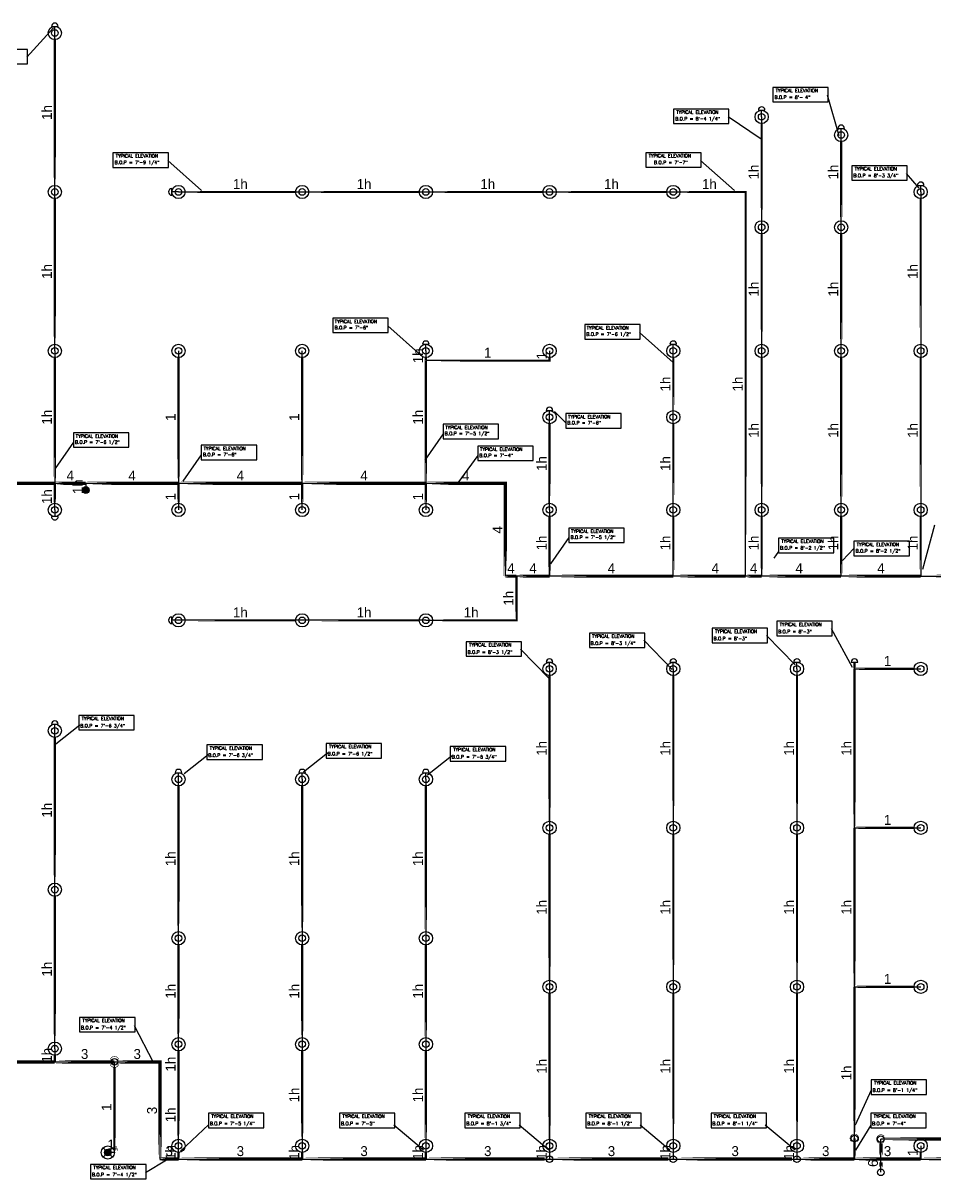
# Model space of a CAD drawing. Header units: inches. Extents: x -3384 to 3968, y -54 to 1448.
# Drawn here: x -1657 to -831, y 31 to 1078 of the extents above; entities that cross this region are included whole.
import ezdxf
from ezdxf.enums import TextEntityAlignment as Align

# ---------------------------------------------------------------- set-up
doc = ezdxf.new("R2010")
doc.units = ezdxf.units.IN
doc.header["$MEASUREMENT"] = 0
for name, color, linetype in [('conflict', 1, 'Continuous'), ('Coordination', 1, 'Continuous'), ('HEADUP', 1, 'Continuous'), ('PIPEBL', 1, 'Continuous'), ('pipemn', 1, 'Continuous'), ('PIPESPC', 1, 'Continuous'), ('spk-cap', 1, 'Continuous'), ('spk-pipedrop', 1, 'Continuous'), ('spk-piperise', 1, 'Continuous'), ('TIDYPIPE', 1, 'Continuous')]:
    doc.layers.add(name, color=color, linetype=linetype)
doc.styles.add('PIPE', font='PIPE.SHX')
doc.styles.add('ROMAND', font='romand', dxfattribs={"width": 0.75, "height": 1.5})

# ---------------------------------------------------------------- blocks, each defined once
blk = doc.blocks.new('SPRIG1')
for radius in [6, 3]:
    blk.add_circle((0, 0), radius)
blk = doc.blocks.new('DPEND4')
for p, q in [((4.2, -4.2), (-4.2, 4.2)), ((-4.2, -4.2), (4.2, 4.2))]:
    blk.add_line(p, q)
for radius in [6, 3]:
    blk.add_circle((0, 0), radius)
for points in [[(0, 0), (-3, 0), (-2.1, 2.1)], [(0, 0), (-3, 0), (-2.1, -2.1)], [(0, 0), (0, 3), (-2.1, 2.1)], [(0, 0), (0, -3), (-2.1, -2.1)], [(0, 0), (0, 3), (2.1, 2.1)], [(0, 0), (3, 0), (2.1, 2.1)], [(0, 0), (0, -3), (2.1, -2.1)], [(0, 0), (3, 0), (2.1, -2.1)]]:
    blk.add_solid(points)
at = {"style": 'PIPE', "width": 1.359757}
blk.add_text('A', height=4.28, dxfattribs=at).set_placement((5.9, 1.7), (9.2, 1.7), align=Align.FIT)
blk = doc.blocks.new('rise')
blk.add_circle((0, 0), 3)
blk = doc.blocks.new('drop')
blk.add_circle((0, 0), 3)
for points in [[(0, 3), (-2.5, -1.6), (-2.6, 1.4)], [(0, 3), (-2.5, -1.6), (2.5, -1.6)], [(2.5, -1.6), (0, 3), (2.6, 1.5)], [(2.5, -1.6), (-2.5, -1.6), (0, -3)]]:
    blk.add_solid(points)
blk = doc.blocks.new('CAP')
blk.add_line((0, 3), (0, -3))
blk.add_arc((0, 0), 3, 270, 90)
blk = doc.blocks.new('PIPESPC')
at = {"layer": 'PIPESPC', "style": 'PIPE', "width": 0.9}
blk.add_attdef('SIZE', text='', height=9, dxfattribs=at).set_placement((0, 4), align=Align.CENTER)
at = {"layer": 'PIPESPC', "style": 'PIPE', "flags": 1}
blk.add_attdef('SCHED', (25.3, 3.9), '', height=9, dxfattribs=at)
blk = doc.blocks.new('TIDYDROP')
at = {"const_width": 0.5}
for points in [[(-2.2, 3.8, 0.737034), (-2.2, -3.8)], [(2.2, 3.8, -0.737034), (2.2, -3.8)]]:
    blk.add_lwpolyline(points, format="xyb", dxfattribs=at)
blk = doc.blocks.new('TIDYRUN')
at = {"const_width": 0.5}
blk.add_lwpolyline([(-2.8, 2.8, -2.414214), (-2.8, -2.8, -1.737895)], format="xyb", dxfattribs=at)

msp = doc.modelspace()

# ---------------------------------------------------------------- linework, layer by layer
at = {"layer": 'conflict'}
for p, q in [((-1175.6, 726.6), (-1165, 716.1)), ((-1292.8, 682.5), (-1276.2, 706.4)), ((-1627.4, 674.8), (-1610.8, 698.7)), ((-1511.7, 663.5), (-1495.1, 687.4)), ((-1262.7, 662), (-1244.7, 686.7)), ((-842.2, 583.6), (-831.2, 623.9)), ((-1178.9, 588.5), (-1162.3, 612.4)), ((-976.8, 593.8), (-972.3, 599.8)), ((-914.7, 591.5), (-904.4, 602.5)), ((-983.6, 523.7), (-957.8, 497.1)), ((-925.1, 530), (-905.9, 495.1)), ((-1094.8, 519.4), (-1069, 492.8)), ((-1206.2, 511.4), (-1180.5, 484.8)), ((-1627, 425.6), (-1605.3, 442.8)), ((-1511, 398.8), (-1489.3, 416)), ((-1402.9, 400.2), (-1381.2, 417.3)), ((-1290.5, 397.4), (-1268.8, 414.6)), ((-1538.8, 137), (-1555.9, 170.1)), ((-903.1, 80.5), (-888.6, 112.1)), ((-1514.2, 56.7), (-1488.4, 80.8)), ((-1294.2, 57.6), (-1321, 80)), ((-1180.7, 57.6), (-1207.5, 80)), ((-1071.2, 57.6), (-1098.1, 80)), ((-957.8, 57.6), (-984.7, 80)), ((-902.8, 57.6), (-888.9, 80)), ((-1527, 48.5), (-1545.9, 37))]:
    msp.add_line(p, q, dxfattribs=at)
for points in [[(-1702.8, 1041.4), (-1652.6, 1041.4), (-1652.6, 1054.5), (-1702.8, 1054.5)], [(-977.9, 1006.9), (-927.7, 1006.9), (-927.7, 1020.1), (-977.9, 1020.1)], [(-1067.9, 987.4), (-1017.7, 987.4), (-1017.7, 1000.5), (-1067.9, 1000.5)], [(-1575.4, 947.6), (-1525.2, 947.6), (-1525.2, 960.8), (-1575.4, 960.8)], [(-1092.9, 947.8), (-1042.7, 947.8), (-1042.7, 961), (-1092.9, 961)], [(-906.4, 936), (-856.2, 936), (-856.2, 949.1), (-906.4, 949.1)], [(-1376.2, 798), (-1326.1, 798), (-1326.1, 811.2), (-1376.2, 811.2)], [(-1148.2, 792.1), (-1098, 792.1), (-1098, 805.3), (-1148.2, 805.3)], [(-1165.3, 711.6), (-1115.1, 711.6), (-1115.1, 724.8), (-1165.3, 724.8)], [(-1276.5, 701.9), (-1226.3, 701.9), (-1226.3, 715.1), (-1276.5, 715.1)], [(-1611.1, 694.2), (-1560.9, 694.2), (-1560.9, 707.3), (-1611.1, 707.3)], [(-1495.4, 682.9), (-1445.2, 682.9), (-1445.2, 696.1), (-1495.4, 696.1)], [(-1245, 682.2), (-1194.8, 682.2), (-1194.8, 695.3), (-1245, 695.3)], [(-1162.7, 607.8), (-1112.5, 607.8), (-1112.5, 621), (-1162.7, 621)], [(-972.8, 598.6), (-922.6, 598.6), (-922.6, 611.8), (-972.8, 611.8)], [(-904.4, 595.8), (-854.2, 595.8), (-854.2, 609), (-904.4, 609)], [(-974.4, 523.3), (-924.2, 523.3), (-924.2, 536.5), (-974.4, 536.5)], [(-1144, 512.7), (-1093.9, 512.7), (-1093.9, 525.9), (-1144, 525.9)], [(-1032.9, 517), (-982.7, 517), (-982.7, 530.2), (-1032.9, 530.2)], [(-1255.5, 504.8), (-1205.3, 504.8), (-1205.3, 517.9), (-1255.5, 517.9)], [(-1606.3, 438.1), (-1556.1, 438.1), (-1556.1, 451.2), (-1606.3, 451.2)], [(-1490.3, 411.3), (-1440.1, 411.3), (-1440.1, 424.5), (-1490.3, 424.5)], [(-1382.2, 412.6), (-1332.1, 412.6), (-1332.1, 425.8), (-1382.2, 425.8)], [(-1269.9, 409.9), (-1219.7, 409.9), (-1219.7, 423), (-1269.9, 423)], [(-1605.6, 164.6), (-1555.4, 164.6), (-1555.4, 177.7), (-1605.6, 177.7)], [(-888.8, 107.9), (-838.6, 107.9), (-838.6, 121.1), (-888.8, 121.1)], [(-1489, 77.7), (-1438.8, 77.7), (-1438.8, 90.9), (-1489, 90.9)], [(-1370.2, 77.7), (-1320, 77.7), (-1320, 90.9), (-1370.2, 90.9)], [(-1256.7, 77.7), (-1206.5, 77.7), (-1206.5, 90.9), (-1256.7, 90.9)], [(-1147.2, 77.7), (-1097.1, 77.7), (-1097.1, 90.9), (-1147.2, 90.9)], [(-1033.8, 77.7), (-983.7, 77.7), (-983.7, 90.9), (-1033.8, 90.9)], [(-889.2, 77.7), (-839.1, 77.7), (-839.1, 90.9), (-889.2, 90.9)], [(-1595.6, 31.4), (-1545.4, 31.4), (-1545.4, 44.6), (-1595.6, 44.6)]]:
    msp.add_lwpolyline(points, close=True, dxfattribs=at)
at = {"layer": 'Coordination'}
for p, q in [((-1629.2, 1074), (-1653.2, 1047.5)), ((-917.9, 976.2), (-928.3, 1013)), ((-988.5, 973.1), (-1018.3, 993.5)), ((-1495.2, 926.6), (-1525.8, 953.8)), ((-1012.7, 926.7), (-1043.3, 953.9)), ((-845.4, 928.9), (-856.8, 942.1)), ((-1296, 776.9), (-1326.6, 804.1)), ((-1068, 771), (-1098.6, 798.2))]:
    msp.add_line(p, q, dxfattribs=at)
at = {"layer": 'PIPEBL', "color": 1}
for p, q in [((-1628, 1069.4), (-1628, 1075.4)), ((-1628, 925.4), (-1628, 1069.4)), ((-988, 993.4), (-988, 999.4)), ((-988, 993.4), (-988, 893.4)), ((-916, 977), (-916, 983)), ((-916, 893.4), (-916, 977)), ((-1628, 781.4), (-1628, 925.4)), ((-1516, 925.4), (-1522, 925.4)), ((-1516, 925.4), (-1404, 925.4)), ((-1404, 925.4), (-1292, 925.4)), ((-1292, 925.4), (-1180, 925.4)), ((-1180, 925.4), (-1068, 925.4)), ((-1068, 925.4), (-1002.5, 925.4)), ((-1002.5, 577.4), (-1002.5, 925.4)), ((-844, 925.4), (-844, 931.4)), ((-844, 925.4), (-844, 781.4)), ((-988, 893.4), (-988, 781.4)), ((-916, 781.4), (-916, 893.4)), ((-1292, 781.4), (-1292, 787.4)), ((-1068, 781.4), (-1068, 787.4)), ((-1628, 781.4), (-1628, 661.4)), ((-1516, 781.4), (-1516, 661.4)), ((-1404, 661.4), (-1404, 781.4)), ((-1292, 781.4), (-1292, 772.6)), ((-1180, 781.4), (-1180, 772.6)), ((-1068, 721.4), (-1068, 781.4)), ((-988, 781.4), (-988, 637.4)), ((-916, 637.4), (-916, 781.4)), ((-844, 781.4), (-844, 637.4)), ((-1292, 772.6), (-1292, 661.4)), ((-1180, 772.6), (-1292, 772.6)), ((-1180, 721.4), (-1180, 727.4)), ((-1180, 637.4), (-1180, 721.4)), ((-1068, 637.4), (-1068, 721.4)), ((-1628, 637.4), (-1628, 661.4)), ((-1600, 661.4), (-1600, 655.4)), ((-1516, 661.4), (-1516, 637.4)), ((-1404, 637.4), (-1404, 661.4)), ((-1292, 661.4), (-1292, 637.4)), ((-1628, 637.4), (-1628, 631.4)), ((-1180, 637.4), (-1180, 577.4)), ((-1068, 577.4), (-1068, 637.4)), ((-988, 637.4), (-988, 577.4)), ((-916, 577.4), (-916, 637.4)), ((-844, 637.4), (-844, 577.4)), ((-1210, 577.4), (-1210, 537.4)), ((-1516, 537.4), (-1522, 537.4)), ((-1404, 537.4), (-1516, 537.4)), ((-1292, 537.4), (-1404, 537.4)), ((-1292, 537.4), (-1210, 537.4)), ((-1180, 493.4), (-1180, 499.4)), ((-1180, 493.4), (-1180, 349.4)), ((-1068, 493.4), (-1068, 499.4)), ((-1068, 493.4), (-1068, 349.4)), ((-956, 493.4), (-956, 499.4)), ((-956, 493.4), (-956, 349.4)), ((-904, 493.4), (-904, 499.4)), ((-904, 349.4), (-904, 493.4)), ((-904, 493.4), (-844, 493.4)), ((-1628, 437.4), (-1628, 443.4)), ((-1628, 293.4), (-1628, 437.4)), ((-1516, 393.4), (-1516, 399.4)), ((-1404, 393.4), (-1404, 399.4)), ((-1292, 393.4), (-1292, 399.4)), ((-1516, 249.4), (-1516, 393.4)), ((-1404, 393.4), (-1404, 249.4)), ((-1292, 393.4), (-1292, 249.4)), ((-1180, 349.4), (-1180, 205.4)), ((-1068, 349.4), (-1068, 205.4)), ((-956, 349.4), (-956, 205.4)), ((-904, 205.4), (-904, 349.4)), ((-904, 349.4), (-844, 349.4)), ((-1628, 149.4), (-1628, 293.4)), ((-1516, 153.4), (-1516, 249.4)), ((-1404, 249.4), (-1404, 153.4)), ((-1292, 249.4), (-1292, 153.4)), ((-1180, 205.4), (-1180, 61.4)), ((-1068, 205.4), (-1068, 61.4)), ((-956, 205.4), (-956, 61.4)), ((-904, 68.1), (-904, 205.4)), ((-904, 205.4), (-844, 205.4)), ((-1628, 149.4), (-1628, 137.4)), ((-1516, 61.4), (-1516, 153.4)), ((-1404, 153.4), (-1404, 61.4)), ((-1292, 153.4), (-1292, 61.4)), ((-1574, 55.4), (-1574, 137.4)), ((-904, 49.4), (-904, 68.1)), ((-1574, 55.4), (-1580, 55.4)), ((-1516, 49.4), (-1516, 61.4)), ((-1404, 61.4), (-1404, 49.4)), ((-1292, 61.4), (-1292, 49.4)), ((-1180, 61.4), (-1180, 49.4)), ((-1068, 61.4), (-1068, 49.4)), ((-956, 61.4), (-956, 49.4))]:
    msp.add_line(p, q, dxfattribs=at)
at = {"layer": 'PIPEBL'}
msp.add_line((-844, 61.4), (-844, 49.4), dxfattribs=at)
at = {"layer": 'pipemn', "color": 1}
for p, q in [((-1628, 661.4), (-1744, 661.4)), ((-1600, 661.4), (-1628, 661.4)), ((-1516, 661.4), (-1600, 661.4)), ((-1404, 661.4), (-1516, 661.4)), ((-1292, 661.4), (-1404, 661.4)), ((-1220, 661.4), (-1292, 661.4)), ((-1220, 577.4), (-1220, 661.4)), ((-1210, 577.4), (-1220, 577.4)), ((-1180, 577.4), (-1210, 577.4)), ((-1068, 577.4), (-1180, 577.4)), ((-1002.5, 577.4), (-1068, 577.4)), ((-988, 577.4), (-1002.5, 577.4)), ((-916, 577.4), (-988, 577.4)), ((-844, 577.4), (-916, 577.4)), ((-844, 577.4), (-698, 577.4)), ((-1698, 137.4), (-1628, 137.4)), ((-1628, 137.4), (-1574, 137.4)), ((-1574, 137.4), (-1532.8, 137.4)), ((-1532.8, 137.4), (-1532.8, 49.4)), ((-1532.8, 49.4), (-1516, 49.4)), ((-1516, 49.4), (-1404, 49.4)), ((-1404, 49.4), (-1292, 49.4)), ((-1292, 49.4), (-1180, 49.4)), ((-1180, 49.4), (-1068, 49.4)), ((-1068, 49.4), (-956, 49.4)), ((-956, 49.4), (-904, 49.4)), ((-904, 49.4), (-844, 49.4)), ((-844, 49.4), (-732, 49.4))]:
    msp.add_line(p, q, dxfattribs=at)
at = {"layer": 'pipemn', "color": 5}
for p in [(-592, 67.5), (-880, 37.4)]:
    msp.add_line(p, (-880, 67.5), dxfattribs=at)
at = {"layer": 'TIDYPIPE', "color": 1}
for points, const_width in [([(-1628, 931.4), (-1628, 1063.4)], 2), ([(-988, 899.4), (-988, 987.4)], 2), ([(-916, 899.4), (-916, 971)], 2), ([(-1510, 925.4), (-1410, 925.4)], 2), ([(-1398, 925.4), (-1298, 925.4)], 2), ([(-1286, 925.4), (-1186, 925.4)], 2), ([(-1174, 925.4), (-1074, 925.4)], 2), ([(-1062, 925.4), (-1001.5, 925.4)], 2), ([(-1002.5, 577.4), (-1002.5, 926.4)], 2), ([(-1628, 787.4), (-1628, 919.4)], 2), ([(-844, 787.4), (-844, 919.4)], 2), ([(-988, 787.4), (-988, 887.4)], 2), ([(-916, 787.4), (-916, 887.4)], 2), ([(-1628, 661.4), (-1628, 775.4)], 2), ([(-1516, 661.4), (-1516, 775.4)], 2), ([(-1404, 661.4), (-1404, 775.4)], 2), ([(-1292, 772.6), (-1292, 775.4)], 2), ([(-1180, 771.6), (-1180, 775.4)], 2), ([(-1068, 727.4), (-1068, 775.4)], 2), ([(-988, 643.4), (-988, 775.4)], 2), ([(-916, 643.4), (-916, 775.4)], 2), ([(-844, 643.4), (-844, 775.4)], 2), ([(-1292, 772.6), (-1179, 772.6)], 2), ([(-1292, 661.4), (-1292, 772.6)], 2), ([(-1180, 643.4), (-1180, 715.4)], 2), ([(-1068, 643.4), (-1068, 715.4)], 2), ([(-1744, 661.4), (-1628, 661.4)], 3), ([(-1628, 661.4), (-1600, 661.4)], 3), ([(-1628, 643.4), (-1628, 661.4)], 2), ([(-1600, 661.4), (-1516, 661.4)], 3), ([(-1516, 661.4), (-1404, 661.4)], 3), ([(-1516, 643.4), (-1516, 661.4)], 2), ([(-1404, 661.4), (-1292, 661.4)], 3), ([(-1404, 643.4), (-1404, 661.4)], 2), ([(-1292, 661.4), (-1218.5, 661.4)], 3), ([(-1292, 643.4), (-1292, 661.4)], 2), ([(-1220, 575.9), (-1220, 662.9)], 3), ([(-1180, 577.4), (-1180, 631.4)], 2), ([(-1068, 577.4), (-1068, 631.4)], 2), ([(-988, 577.4), (-988, 631.4)], 2), ([(-916, 577.4), (-916, 631.4)], 2), ([(-844, 577.4), (-844, 631.4)], 2), ([(-1221.5, 577.4), (-1210, 577.4)], 3), ([(-1210, 577.4), (-1180, 577.4)], 3), ([(-1210, 536.4), (-1210, 577.4)], 2), ([(-1180, 577.4), (-1068, 577.4)], 3), ([(-1068, 577.4), (-1002.5, 577.4)], 3), ([(-1002.5, 577.4), (-988, 577.4)], 3), ([(-988, 577.4), (-916, 577.4)], 3), ([(-916, 577.4), (-844, 577.4)], 3), ([(-844, 577.4), (-698, 577.4)], 3), ([(-1510, 537.4), (-1410, 537.4)], 2), ([(-1398, 537.4), (-1298, 537.4)], 2), ([(-1286, 537.4), (-1209, 537.4)], 2), ([(-904, 493.4), (-904, 499.4)], 2), ([(-904, 493.4), (-850, 493.4)], 2), ([(-904, 349.4), (-904, 493.4)], 2), ([(-1180, 355.4), (-1180, 487.4)], 2), ([(-1068, 355.4), (-1068, 487.4)], 2), ([(-956, 355.4), (-956, 487.4)], 2), ([(-1628, 299.4), (-1628, 431.4)], 2), ([(-1516, 255.4), (-1516, 387.4)], 2), ([(-1404, 255.4), (-1404, 387.4)], 2), ([(-1292, 255.4), (-1292, 387.4)], 2), ([(-904, 349.4), (-850, 349.4)], 2), ([(-904, 205.4), (-904, 349.4)], 2), ([(-1180, 211.4), (-1180, 343.4)], 2), ([(-1068, 211.4), (-1068, 343.4)], 2), ([(-956, 211.4), (-956, 343.4)], 2), ([(-1628, 155.4), (-1628, 287.4)], 2), ([(-1516, 159.4), (-1516, 243.4)], 2), ([(-1404, 159.4), (-1404, 243.4)], 2), ([(-1292, 159.4), (-1292, 243.4)], 2), ([(-1180, 67.4), (-1180, 199.4)], 2), ([(-1068, 67.4), (-1068, 199.4)], 2), ([(-956, 67.4), (-956, 199.4)], 2), ([(-904, 205.4), (-850, 205.4)], 2), ([(-904, 72.6), (-904, 205.4)], 2), ([(-1516, 67.4), (-1516, 147.4)], 2), ([(-1404, 67.4), (-1404, 147.4)], 2), ([(-1292, 67.4), (-1292, 147.4)], 2), ([(-1698, 137.4), (-1628, 137.4)], 3), ([(-1628, 137.4), (-1574, 137.4)], 3), ([(-1628, 137.4), (-1628, 143.4)], 2), ([(-1574, 137.4), (-1531.3, 137.4)], 3), ([(-1532.8, 47.9), (-1532.8, 138.9)], 3), ([(-1574, 54.4), (-1574, 132.9)], 2), ([(-904, 49.4), (-904, 68.1)], 2), ([(-880, 67.5), (-735, 67.5)], 3), ([(-880, 52.4), (-880, 63)], 3), ([(-1516, 49.4), (-1516, 55.4)], 2), ([(-1404, 49.4), (-1404, 55.4)], 2), ([(-1292, 49.4), (-1292, 55.4)], 2), ([(-844, 49.4), (-844, 55.4)], 2), ([(-1534.3, 49.4), (-1516, 49.4)], 3), ([(-1516, 49.4), (-1404, 49.4)], 3), ([(-1404, 49.4), (-1292, 49.4)], 3), ([(-1292, 49.4), (-1184.5, 49.4)], 3), ([(-1175.5, 49.4), (-1072.5, 49.4)], 3), ([(-1063.5, 49.4), (-960.5, 49.4)], 3), ([(-951.5, 49.4), (-904, 49.4)], 3), ([(-904, 49.4), (-844, 49.4)], 3), ([(-880, 41.9), (-880, 46.4)], 3), ([(-844, 49.4), (-732, 49.4)], 3)]:
    msp.add_lwpolyline(points, close=True, dxfattribs=dict(at, const_width=const_width))

# ---------------------------------------------------------------- block references
at = {"layer": 'HEADUP'}
for name, p in [('SPRIG1', (-1628, 1069.4)), ('SPRIG1', (-988, 993.4)), ('SPRIG1', (-916, 977)), ('SPRIG1', (-1628, 925.4)), ('SPRIG1', (-1516, 925.4)), ('SPRIG1', (-1404, 925.4)), ('SPRIG1', (-1292, 925.4)), ('SPRIG1', (-1180, 925.4)), ('SPRIG1', (-1068, 925.4)), ('SPRIG1', (-844, 925.4)), ('SPRIG1', (-988, 893.4)), ('SPRIG1', (-916, 893.4)), ('SPRIG1', (-1628, 781.4)), ('SPRIG1', (-1516, 781.4)), ('SPRIG1', (-1404, 781.4)), ('SPRIG1', (-1292, 781.4)), ('SPRIG1', (-1180, 781.4)), ('SPRIG1', (-1068, 781.4)), ('SPRIG1', (-988, 781.4)), ('SPRIG1', (-916, 781.4)), ('SPRIG1', (-844, 781.4)), ('SPRIG1', (-1180, 721.4)), ('SPRIG1', (-1068, 721.4)), ('SPRIG1', (-1628, 637.4)), ('SPRIG1', (-1516, 637.4)), ('SPRIG1', (-1404, 637.4)), ('SPRIG1', (-1292, 637.4)), ('SPRIG1', (-1180, 637.4)), ('SPRIG1', (-1068, 637.4)), ('SPRIG1', (-988, 637.4)), ('SPRIG1', (-916, 637.4)), ('SPRIG1', (-844, 637.4)), ('SPRIG1', (-1516, 537.4)), ('SPRIG1', (-1404, 537.4)), ('SPRIG1', (-1292, 537.4)), ('SPRIG1', (-1180, 493.4)), ('SPRIG1', (-1068, 493.4)), ('SPRIG1', (-956, 493.4)), ('SPRIG1', (-844, 493.4)), ('SPRIG1', (-1628, 437.4)), ('SPRIG1', (-1516, 393.4)), ('SPRIG1', (-1404, 393.4)), ('SPRIG1', (-1292, 393.4)), ('SPRIG1', (-1180, 349.4)), ('SPRIG1', (-1068, 349.4)), ('SPRIG1', (-956, 349.4)), ('SPRIG1', (-844, 349.4)), ('SPRIG1', (-1628, 293.4)), ('SPRIG1', (-1516, 249.4)), ('SPRIG1', (-1404, 249.4)), ('SPRIG1', (-1292, 249.4)), ('SPRIG1', (-1180, 205.4)), ('SPRIG1', (-1068, 205.4)), ('SPRIG1', (-956, 205.4)), ('SPRIG1', (-844, 205.4)), ('SPRIG1', (-1516, 153.4)), ('SPRIG1', (-1404, 153.4)), ('SPRIG1', (-1292, 153.4)), ('SPRIG1', (-1628, 149.4)), ('SPRIG1', (-1516, 61.4)), ('SPRIG1', (-1404, 61.4)), ('SPRIG1', (-1292, 61.4)), ('SPRIG1', (-1180, 61.4)), ('SPRIG1', (-1068, 61.4)), ('SPRIG1', (-956, 61.4)), ('SPRIG1', (-844, 61.4)), ('DPEND4', (-1580, 55.4))]:
    msp.add_blockref(name, p, dxfattribs=at)
at = {"layer": 'PIPESPC'}
ref = msp.add_blockref('PIPESPC', (-1628, 997.4), dxfattribs=dict(at, rotation=90))
ref.add_attrib('SIZE', '1h', dxfattribs={"color": 0, "height": 9, "rotation": 90, "style": 'PIPE'}).set_placement((-1628, 997.4), align=Align.BOTTOM_CENTER)
ref = msp.add_blockref('PIPESPC', (-988, 943.4), dxfattribs=dict(at, rotation=90))
ref.add_attrib('SIZE', '1h', dxfattribs={"color": 0, "height": 9, "rotation": 90, "style": 'PIPE'}).set_placement((-988, 943.4), align=Align.BOTTOM_CENTER)
ref = msp.add_blockref('PIPESPC', (-916, 943.4), dxfattribs=dict(at, rotation=90))
ref.add_attrib('SIZE', '1h', dxfattribs={"color": 0, "height": 9, "rotation": 90, "style": 'PIPE'}).set_placement((-916, 943.4), align=Align.BOTTOM_CENTER)
ref = msp.add_blockref('PIPESPC', (-1460, 925.4), dxfattribs=at)
ref.add_attrib('SIZE', '1h', dxfattribs={"color": 0, "height": 9, "style": 'PIPE'}).set_placement((-1460, 925.4), align=Align.BOTTOM_CENTER)
ref = msp.add_blockref('PIPESPC', (-1348, 925.4), dxfattribs=at)
ref.add_attrib('SIZE', '1h', dxfattribs={"color": 0, "height": 9, "style": 'PIPE'}).set_placement((-1348, 925.4), align=Align.BOTTOM_CENTER)
ref = msp.add_blockref('PIPESPC', (-1236, 925.4), dxfattribs=at)
ref.add_attrib('SIZE', '1h', dxfattribs={"color": 0, "height": 9, "style": 'PIPE'}).set_placement((-1236, 925.4), align=Align.BOTTOM_CENTER)
ref = msp.add_blockref('PIPESPC', (-1124, 925.4), dxfattribs=at)
ref.add_attrib('SIZE', '1h', dxfattribs={"color": 0, "height": 9, "style": 'PIPE'}).set_placement((-1124, 925.4), align=Align.BOTTOM_CENTER)
ref = msp.add_blockref('PIPESPC', (-1035.3, 925.4), dxfattribs=at)
ref.add_attrib('SIZE', '1h', dxfattribs={"color": 0, "height": 9, "style": 'PIPE'}).set_placement((-1035.3, 925.4), align=Align.BOTTOM_CENTER)
ref = msp.add_blockref('PIPESPC', (-1628, 853.4), dxfattribs=dict(at, rotation=90))
ref.add_attrib('SIZE', '1h', dxfattribs={"color": 0, "height": 9, "rotation": 90, "style": 'PIPE'}).set_placement((-1628, 853.4), align=Align.BOTTOM_CENTER)
ref = msp.add_blockref('PIPESPC', (-844, 853.4), dxfattribs=dict(at, rotation=90))
ref.add_attrib('SIZE', '1h', dxfattribs={"color": 0, "height": 9, "rotation": 90, "style": 'PIPE'}).set_placement((-844, 853.4), align=Align.BOTTOM_CENTER)
ref = msp.add_blockref('PIPESPC', (-988, 837.4), dxfattribs=dict(at, rotation=90))
ref.add_attrib('SIZE', '1h', dxfattribs={"color": 0, "height": 9, "rotation": 90, "style": 'PIPE'}).set_placement((-988, 837.4), align=Align.BOTTOM_CENTER)
ref = msp.add_blockref('PIPESPC', (-916, 837.4), dxfattribs=dict(at, rotation=90))
ref.add_attrib('SIZE', '1h', dxfattribs={"color": 0, "height": 9, "rotation": 90, "style": 'PIPE'}).set_placement((-916, 837.4), align=Align.BOTTOM_CENTER)
ref = msp.add_blockref('PIPESPC', (-1292, 777), dxfattribs=dict(at, rotation=90))
ref.add_attrib('SIZE', '1h', dxfattribs={"color": 0, "height": 9, "rotation": 90, "style": 'PIPE'}).set_placement((-1292, 777), align=Align.BOTTOM_CENTER)
ref = msp.add_blockref('PIPESPC', (-1236, 772.6), dxfattribs=at)
ref.add_attrib('SIZE', '1', dxfattribs={"color": 0, "height": 9, "style": 'PIPE'}).set_placement((-1236, 772.6), align=Align.BOTTOM_CENTER)
ref = msp.add_blockref('PIPESPC', (-1180, 777), dxfattribs=dict(at, rotation=90))
ref.add_attrib('SIZE', '1', dxfattribs={"color": 0, "height": 9, "rotation": 90, "style": 'PIPE'}).set_placement((-1180, 777), align=Align.BOTTOM_CENTER)
ref = msp.add_blockref('PIPESPC', (-1068, 751.4), dxfattribs=dict(at, rotation=90))
ref.add_attrib('SIZE', '1h', dxfattribs={"color": 0, "height": 9, "rotation": 90, "style": 'PIPE'}).set_placement((-1068, 751.4), align=Align.BOTTOM_CENTER)
ref = msp.add_blockref('PIPESPC', (-1002.5, 751.4), dxfattribs=dict(at, rotation=90))
ref.add_attrib('SIZE', '1h', dxfattribs={"color": 0, "height": 9, "rotation": 90, "style": 'PIPE'}).set_placement((-1002.5, 751.4), align=Align.BOTTOM_CENTER)
ref = msp.add_blockref('PIPESPC', (-1628, 721.4), dxfattribs=dict(at, rotation=90))
ref.add_attrib('SIZE', '1h', dxfattribs={"color": 0, "height": 9, "rotation": 90, "style": 'PIPE'}).set_placement((-1628, 721.4), align=Align.BOTTOM_CENTER)
ref = msp.add_blockref('PIPESPC', (-1516, 721.4), dxfattribs=dict(at, rotation=90))
ref.add_attrib('SIZE', '1', dxfattribs={"color": 0, "height": 9, "rotation": 90, "style": 'PIPE'}).set_placement((-1516, 721.4), align=Align.BOTTOM_CENTER)
ref = msp.add_blockref('PIPESPC', (-1404, 721.4), dxfattribs=dict(at, rotation=90))
ref.add_attrib('SIZE', '1', dxfattribs={"color": 0, "height": 9, "rotation": 90, "style": 'PIPE'}).set_placement((-1404, 721.4), align=Align.BOTTOM_CENTER)
ref = msp.add_blockref('PIPESPC', (-1292, 721.4), dxfattribs=dict(at, rotation=90))
ref.add_attrib('SIZE', '1h', dxfattribs={"color": 0, "height": 9, "rotation": 90, "style": 'PIPE'}).set_placement((-1292, 721.4), align=Align.BOTTOM_CENTER)
ref = msp.add_blockref('PIPESPC', (-988, 709.4), dxfattribs=dict(at, rotation=90))
ref.add_attrib('SIZE', '1h', dxfattribs={"color": 0, "height": 9, "rotation": 90, "style": 'PIPE'}).set_placement((-988, 709.4), align=Align.BOTTOM_CENTER)
ref = msp.add_blockref('PIPESPC', (-916, 709.4), dxfattribs=dict(at, rotation=90))
ref.add_attrib('SIZE', '1h', dxfattribs={"color": 0, "height": 9, "rotation": 90, "style": 'PIPE'}).set_placement((-916, 709.4), align=Align.BOTTOM_CENTER)
ref = msp.add_blockref('PIPESPC', (-844, 709.4), dxfattribs=dict(at, rotation=90))
ref.add_attrib('SIZE', '1h', dxfattribs={"color": 0, "height": 9, "rotation": 90, "style": 'PIPE'}).set_placement((-844, 709.4), align=Align.BOTTOM_CENTER)
ref = msp.add_blockref('PIPESPC', (-1180, 679.4), dxfattribs=dict(at, rotation=90))
ref.add_attrib('SIZE', '1h', dxfattribs={"color": 0, "height": 9, "rotation": 90, "style": 'PIPE'}).set_placement((-1180, 679.4), align=Align.BOTTOM_CENTER)
ref = msp.add_blockref('PIPESPC', (-1068, 679.4), dxfattribs=dict(at, rotation=90))
ref.add_attrib('SIZE', '1h', dxfattribs={"color": 0, "height": 9, "rotation": 90, "style": 'PIPE'}).set_placement((-1068, 679.4), align=Align.BOTTOM_CENTER)
ref = msp.add_blockref('PIPESPC', (-1614, 661.4), dxfattribs=at)
ref.add_attrib('SIZE', '4', dxfattribs={"color": 0, "height": 9, "style": 'PIPE'}).set_placement((-1614, 661.4), align=Align.BOTTOM_CENTER)
ref = msp.add_blockref('PIPESPC', (-1558, 661.4), dxfattribs=at)
ref.add_attrib('SIZE', '4', dxfattribs={"color": 0, "height": 9, "style": 'PIPE'}).set_placement((-1558, 661.4), align=Align.BOTTOM_CENTER)
ref = msp.add_blockref('PIPESPC', (-1460, 661.4), dxfattribs=at)
ref.add_attrib('SIZE', '4', dxfattribs={"color": 0, "height": 9, "style": 'PIPE'}).set_placement((-1460, 661.4), align=Align.BOTTOM_CENTER)
ref = msp.add_blockref('PIPESPC', (-1348, 661.4), dxfattribs=at)
ref.add_attrib('SIZE', '4', dxfattribs={"color": 0, "height": 9, "style": 'PIPE'}).set_placement((-1348, 661.4), align=Align.BOTTOM_CENTER)
ref = msp.add_blockref('PIPESPC', (-1256, 661.4), dxfattribs=at)
ref.add_attrib('SIZE', '4', dxfattribs={"color": 0, "height": 9, "style": 'PIPE'}).set_placement((-1256, 661.4), align=Align.BOTTOM_CENTER)
ref = msp.add_blockref('PIPESPC', (-1600, 658.4), dxfattribs=dict(at, rotation=90))
ref.add_attrib('SIZE', '1h', dxfattribs={"color": 0, "height": 9, "rotation": 90, "style": 'PIPE'}).set_placement((-1600, 658.4), align=Align.BOTTOM_CENTER)
ref = msp.add_blockref('PIPESPC', (-1628, 649.4), dxfattribs=dict(at, rotation=90))
ref.add_attrib('SIZE', '1h', dxfattribs={"color": 0, "height": 9, "rotation": 90, "style": 'PIPE'}).set_placement((-1628, 649.4), align=Align.BOTTOM_CENTER)
ref = msp.add_blockref('PIPESPC', (-1516, 649.4), dxfattribs=dict(at, rotation=90))
ref.add_attrib('SIZE', '1', dxfattribs={"color": 0, "height": 9, "rotation": 90, "style": 'PIPE'}).set_placement((-1516, 649.4), align=Align.BOTTOM_CENTER)
ref = msp.add_blockref('PIPESPC', (-1404, 649.4), dxfattribs=dict(at, rotation=90))
ref.add_attrib('SIZE', '1', dxfattribs={"color": 0, "height": 9, "rotation": 90, "style": 'PIPE'}).set_placement((-1404, 649.4), align=Align.BOTTOM_CENTER)
ref = msp.add_blockref('PIPESPC', (-1292, 649.4), dxfattribs=dict(at, rotation=90))
ref.add_attrib('SIZE', '1', dxfattribs={"color": 0, "height": 9, "rotation": 90, "style": 'PIPE'}).set_placement((-1292, 649.4), align=Align.BOTTOM_CENTER)
ref = msp.add_blockref('PIPESPC', (-1220, 619.4), dxfattribs=dict(at, rotation=90))
ref.add_attrib('SIZE', '4', dxfattribs={"color": 0, "height": 9, "rotation": 90, "style": 'PIPE'}).set_placement((-1220, 619.4), align=Align.BOTTOM_CENTER)
ref = msp.add_blockref('PIPESPC', (-1180, 607.4), dxfattribs=dict(at, rotation=90))
ref.add_attrib('SIZE', '1h', dxfattribs={"color": 0, "height": 9, "rotation": 90, "style": 'PIPE'}).set_placement((-1180, 607.4), align=Align.BOTTOM_CENTER)
ref = msp.add_blockref('PIPESPC', (-1068, 607.4), dxfattribs=dict(at, rotation=90))
ref.add_attrib('SIZE', '1h', dxfattribs={"color": 0, "height": 9, "rotation": 90, "style": 'PIPE'}).set_placement((-1068, 607.4), align=Align.BOTTOM_CENTER)
ref = msp.add_blockref('PIPESPC', (-988, 607.4), dxfattribs=dict(at, rotation=90))
ref.add_attrib('SIZE', '1h', dxfattribs={"color": 0, "height": 9, "rotation": 90, "style": 'PIPE'}).set_placement((-988, 607.4), align=Align.BOTTOM_CENTER)
ref = msp.add_blockref('PIPESPC', (-916, 607.4), dxfattribs=dict(at, rotation=90))
ref.add_attrib('SIZE', '1h', dxfattribs={"color": 0, "height": 9, "rotation": 90, "style": 'PIPE'}).set_placement((-916, 607.4), align=Align.BOTTOM_CENTER)
ref = msp.add_blockref('PIPESPC', (-844, 607.4), dxfattribs=dict(at, rotation=90))
ref.add_attrib('SIZE', '1h', dxfattribs={"color": 0, "height": 9, "rotation": 90, "style": 'PIPE'}).set_placement((-844, 607.4), align=Align.BOTTOM_CENTER)
ref = msp.add_blockref('PIPESPC', (-1215, 577.4), dxfattribs=at)
ref.add_attrib('SIZE', '4', dxfattribs={"color": 0, "height": 9, "style": 'PIPE'}).set_placement((-1215, 577.4), align=Align.BOTTOM_CENTER)
ref = msp.add_blockref('PIPESPC', (-1195, 577.4), dxfattribs=at)
ref.add_attrib('SIZE', '4', dxfattribs={"color": 0, "height": 9, "style": 'PIPE'}).set_placement((-1195, 577.4), align=Align.BOTTOM_CENTER)
ref = msp.add_blockref('PIPESPC', (-1124, 577.4), dxfattribs=at)
ref.add_attrib('SIZE', '4', dxfattribs={"color": 0, "height": 9, "style": 'PIPE'}).set_placement((-1124, 577.4), align=Align.BOTTOM_CENTER)
ref = msp.add_blockref('PIPESPC', (-1030, 577.4), dxfattribs=at)
ref.add_attrib('SIZE', '4', dxfattribs={"color": 0, "height": 9, "style": 'PIPE'}).set_placement((-1030, 577.4), align=Align.BOTTOM_CENTER)
ref = msp.add_blockref('PIPESPC', (-995.3, 577.4), dxfattribs=at)
ref.add_attrib('SIZE', '4', dxfattribs={"color": 0, "height": 9, "style": 'PIPE'}).set_placement((-995.3, 577.4), align=Align.BOTTOM_CENTER)
ref = msp.add_blockref('PIPESPC', (-954, 577.4), dxfattribs=at)
ref.add_attrib('SIZE', '4', dxfattribs={"color": 0, "height": 9, "style": 'PIPE'}).set_placement((-954, 577.4), align=Align.BOTTOM_CENTER)
ref = msp.add_blockref('PIPESPC', (-880, 577.4), dxfattribs=at)
ref.add_attrib('SIZE', '4', dxfattribs={"color": 0, "height": 9, "style": 'PIPE'}).set_placement((-880, 577.4), align=Align.BOTTOM_CENTER)
ref = msp.add_blockref('PIPESPC', (-1210, 557.4), dxfattribs=dict(at, rotation=90))
ref.add_attrib('SIZE', '1h', dxfattribs={"color": 0, "height": 9, "rotation": 90, "style": 'PIPE'}).set_placement((-1210, 557.4), align=Align.BOTTOM_CENTER)
ref = msp.add_blockref('PIPESPC', (-1460, 537.4), dxfattribs=at)
ref.add_attrib('SIZE', '1h', dxfattribs={"color": 0, "height": 9, "style": 'PIPE'}).set_placement((-1460, 537.4), align=Align.BOTTOM_CENTER)
ref = msp.add_blockref('PIPESPC', (-1348, 537.4), dxfattribs=at)
ref.add_attrib('SIZE', '1h', dxfattribs={"color": 0, "height": 9, "style": 'PIPE'}).set_placement((-1348, 537.4), align=Align.BOTTOM_CENTER)
ref = msp.add_blockref('PIPESPC', (-1251, 537.4), dxfattribs=at)
ref.add_attrib('SIZE', '1h', dxfattribs={"color": 0, "height": 9, "style": 'PIPE'}).set_placement((-1251, 537.4), align=Align.BOTTOM_CENTER)
ref = msp.add_blockref('PIPESPC', (-874, 493.4), dxfattribs=at)
ref.add_attrib('SIZE', '1', dxfattribs={"color": 0, "height": 9, "style": 'PIPE'}).set_placement((-874, 493.4), align=Align.BOTTOM_CENTER)
ref = msp.add_blockref('PIPESPC', (-1180, 421.4), dxfattribs=dict(at, rotation=90))
ref.add_attrib('SIZE', '1h', dxfattribs={"color": 0, "height": 9, "rotation": 90, "style": 'PIPE'}).set_placement((-1180, 421.4), align=Align.BOTTOM_CENTER)
ref = msp.add_blockref('PIPESPC', (-1068, 421.4), dxfattribs=dict(at, rotation=90))
ref.add_attrib('SIZE', '1h', dxfattribs={"color": 0, "height": 9, "rotation": 90, "style": 'PIPE'}).set_placement((-1068, 421.4), align=Align.BOTTOM_CENTER)
ref = msp.add_blockref('PIPESPC', (-956, 421.4), dxfattribs=dict(at, rotation=90))
ref.add_attrib('SIZE', '1h', dxfattribs={"color": 0, "height": 9, "rotation": 90, "style": 'PIPE'}).set_placement((-956, 421.4), align=Align.BOTTOM_CENTER)
ref = msp.add_blockref('PIPESPC', (-904, 421.4), dxfattribs=dict(at, rotation=90))
ref.add_attrib('SIZE', '1h', dxfattribs={"color": 0, "height": 9, "rotation": 90, "style": 'PIPE'}).set_placement((-904, 421.4), align=Align.BOTTOM_CENTER)
ref = msp.add_blockref('PIPESPC', (-1628, 365.4), dxfattribs=dict(at, rotation=90))
ref.add_attrib('SIZE', '1h', dxfattribs={"color": 0, "height": 9, "rotation": 90, "style": 'PIPE'}).set_placement((-1628, 365.4), align=Align.BOTTOM_CENTER)
ref = msp.add_blockref('PIPESPC', (-874, 349.4), dxfattribs=at)
ref.add_attrib('SIZE', '1', dxfattribs={"color": 0, "height": 9, "style": 'PIPE'}).set_placement((-874, 349.4), align=Align.BOTTOM_CENTER)
ref = msp.add_blockref('PIPESPC', (-1516, 321.4), dxfattribs=dict(at, rotation=90))
ref.add_attrib('SIZE', '1h', dxfattribs={"color": 0, "height": 9, "rotation": 90, "style": 'PIPE'}).set_placement((-1516, 321.4), align=Align.BOTTOM_CENTER)
ref = msp.add_blockref('PIPESPC', (-1404, 321.4), dxfattribs=dict(at, rotation=90))
ref.add_attrib('SIZE', '1h', dxfattribs={"color": 0, "height": 9, "rotation": 90, "style": 'PIPE'}).set_placement((-1404, 321.4), align=Align.BOTTOM_CENTER)
ref = msp.add_blockref('PIPESPC', (-1292, 321.4), dxfattribs=dict(at, rotation=90))
ref.add_attrib('SIZE', '1h', dxfattribs={"color": 0, "height": 9, "rotation": 90, "style": 'PIPE'}).set_placement((-1292, 321.4), align=Align.BOTTOM_CENTER)
ref = msp.add_blockref('PIPESPC', (-1180, 277.4), dxfattribs=dict(at, rotation=90))
ref.add_attrib('SIZE', '1h', dxfattribs={"color": 0, "height": 9, "rotation": 90, "style": 'PIPE'}).set_placement((-1180, 277.4), align=Align.BOTTOM_CENTER)
ref = msp.add_blockref('PIPESPC', (-1068, 277.4), dxfattribs=dict(at, rotation=90))
ref.add_attrib('SIZE', '1h', dxfattribs={"color": 0, "height": 9, "rotation": 90, "style": 'PIPE'}).set_placement((-1068, 277.4), align=Align.BOTTOM_CENTER)
ref = msp.add_blockref('PIPESPC', (-956, 277.4), dxfattribs=dict(at, rotation=90))
ref.add_attrib('SIZE', '1h', dxfattribs={"color": 0, "height": 9, "rotation": 90, "style": 'PIPE'}).set_placement((-956, 277.4), align=Align.BOTTOM_CENTER)
ref = msp.add_blockref('PIPESPC', (-904, 277.4), dxfattribs=dict(at, rotation=90))
ref.add_attrib('SIZE', '1h', dxfattribs={"color": 0, "height": 9, "rotation": 90, "style": 'PIPE'}).set_placement((-904, 277.4), align=Align.BOTTOM_CENTER)
ref = msp.add_blockref('PIPESPC', (-1628, 221.4), dxfattribs=dict(at, rotation=90))
ref.add_attrib('SIZE', '1h', dxfattribs={"color": 0, "height": 9, "rotation": 90, "style": 'PIPE'}).set_placement((-1628, 221.4), align=Align.BOTTOM_CENTER)
ref = msp.add_blockref('PIPESPC', (-874, 205.4), dxfattribs=at)
ref.add_attrib('SIZE', '1', dxfattribs={"color": 0, "height": 9, "style": 'PIPE'}).set_placement((-874, 205.4), align=Align.BOTTOM_CENTER)
ref = msp.add_blockref('PIPESPC', (-1516, 201.4), dxfattribs=dict(at, rotation=90))
ref.add_attrib('SIZE', '1h', dxfattribs={"color": 0, "height": 9, "rotation": 90, "style": 'PIPE'}).set_placement((-1516, 201.4), align=Align.BOTTOM_CENTER)
ref = msp.add_blockref('PIPESPC', (-1404, 201.4), dxfattribs=dict(at, rotation=90))
ref.add_attrib('SIZE', '1h', dxfattribs={"color": 0, "height": 9, "rotation": 90, "style": 'PIPE'}).set_placement((-1404, 201.4), align=Align.BOTTOM_CENTER)
ref = msp.add_blockref('PIPESPC', (-1292, 201.4), dxfattribs=dict(at, rotation=90))
ref.add_attrib('SIZE', '1h', dxfattribs={"color": 0, "height": 9, "rotation": 90, "style": 'PIPE'}).set_placement((-1292, 201.4), align=Align.BOTTOM_CENTER)
ref = msp.add_blockref('PIPESPC', (-1628, 143.4), dxfattribs=dict(at, rotation=90))
ref.add_attrib('SIZE', '1h', dxfattribs={"color": 0, "height": 9, "rotation": 90, "style": 'PIPE'}).set_placement((-1628, 143.4), align=Align.BOTTOM_CENTER)
ref = msp.add_blockref('PIPESPC', (-1601, 137.4), dxfattribs=at)
ref.add_attrib('SIZE', '3', dxfattribs={"color": 0, "height": 9, "style": 'PIPE'}).set_placement((-1601, 137.4), align=Align.BOTTOM_CENTER)
ref = msp.add_blockref('PIPESPC', (-1553.4, 137.4), dxfattribs=at)
ref.add_attrib('SIZE', '3', dxfattribs={"color": 0, "height": 9, "style": 'PIPE'}).set_placement((-1553.4, 137.4), align=Align.BOTTOM_CENTER)
ref = msp.add_blockref('PIPESPC', (-1516, 135.4), dxfattribs=dict(at, rotation=90))
ref.add_attrib('SIZE', '1h', dxfattribs={"color": 0, "height": 9, "rotation": 90, "style": 'PIPE'}).set_placement((-1516, 135.4), align=Align.BOTTOM_CENTER)
ref = msp.add_blockref('PIPESPC', (-1180, 133.4), dxfattribs=dict(at, rotation=90))
ref.add_attrib('SIZE', '1h', dxfattribs={"color": 0, "height": 9, "rotation": 90, "style": 'PIPE'}).set_placement((-1180, 133.4), align=Align.BOTTOM_CENTER)
ref = msp.add_blockref('PIPESPC', (-1068, 133.4), dxfattribs=dict(at, rotation=90))
ref.add_attrib('SIZE', '1h', dxfattribs={"color": 0, "height": 9, "rotation": 90, "style": 'PIPE'}).set_placement((-1068, 133.4), align=Align.BOTTOM_CENTER)
ref = msp.add_blockref('PIPESPC', (-956, 133.4), dxfattribs=dict(at, rotation=90))
ref.add_attrib('SIZE', '1h', dxfattribs={"color": 0, "height": 9, "rotation": 90, "style": 'PIPE'}).set_placement((-956, 133.4), align=Align.BOTTOM_CENTER)
ref = msp.add_blockref('PIPESPC', (-904, 127.4), dxfattribs=dict(at, rotation=90))
ref.add_attrib('SIZE', '1h', dxfattribs={"color": 0, "height": 9, "rotation": 90, "style": 'PIPE'}).set_placement((-904, 127.4), align=Align.BOTTOM_CENTER)
ref = msp.add_blockref('PIPESPC', (-1404, 107.4), dxfattribs=dict(at, rotation=90))
ref.add_attrib('SIZE', '1h', dxfattribs={"color": 0, "height": 9, "rotation": 90, "style": 'PIPE'}).set_placement((-1404, 107.4), align=Align.BOTTOM_CENTER)
ref = msp.add_blockref('PIPESPC', (-1292, 107.4), dxfattribs=dict(at, rotation=90))
ref.add_attrib('SIZE', '1h', dxfattribs={"color": 0, "height": 9, "rotation": 90, "style": 'PIPE'}).set_placement((-1292, 107.4), align=Align.BOTTOM_CENTER)
ref = msp.add_blockref('PIPESPC', (-1574, 96.4), dxfattribs=dict(at, rotation=90))
ref.add_attrib('SIZE', '1', dxfattribs={"color": 0, "height": 9, "rotation": 90, "style": 'PIPE'}).set_placement((-1574, 96.4), align=Align.BOTTOM_CENTER)
ref = msp.add_blockref('PIPESPC', (-1532.8, 93.4), dxfattribs=dict(at, rotation=90))
ref.add_attrib('SIZE', '3', dxfattribs={"color": 0, "height": 9, "rotation": 90, "style": 'PIPE'}).set_placement((-1532.8, 93.4), align=Align.BOTTOM_CENTER)
ref = msp.add_blockref('PIPESPC', (-1516, 89.4), dxfattribs=dict(at, rotation=90))
ref.add_attrib('SIZE', '1h', dxfattribs={"color": 0, "height": 9, "rotation": 90, "style": 'PIPE'}).set_placement((-1516, 89.4), align=Align.BOTTOM_CENTER)
ref = msp.add_blockref('PIPESPC', (-1577, 55.4), dxfattribs=at)
ref.add_attrib('SIZE', '1', dxfattribs={"color": 0, "height": 9, "style": 'PIPE'}).set_placement((-1577, 55.4), align=Align.BOTTOM_CENTER)
ref = msp.add_blockref('PIPESPC', (-1516, 55.4), dxfattribs=dict(at, rotation=90))
ref.add_attrib('SIZE', '1h', dxfattribs={"color": 0, "height": 9, "rotation": 90, "style": 'PIPE'}).set_placement((-1516, 55.4), align=Align.BOTTOM_CENTER)
ref = msp.add_blockref('PIPESPC', (-1524.4, 49.4), dxfattribs=at)
ref.add_attrib('SIZE', '3', dxfattribs={"color": 0, "height": 9, "style": 'PIPE'}).set_placement((-1524.4, 49.4), align=Align.BOTTOM_CENTER)
ref = msp.add_blockref('PIPESPC', (-1460, 49.4), dxfattribs=at)
ref.add_attrib('SIZE', '3', dxfattribs={"color": 0, "height": 9, "style": 'PIPE'}).set_placement((-1460, 49.4), align=Align.BOTTOM_CENTER)
ref = msp.add_blockref('PIPESPC', (-1404, 55.4), dxfattribs=dict(at, rotation=90))
ref.add_attrib('SIZE', '1h', dxfattribs={"color": 0, "height": 9, "rotation": 90, "style": 'PIPE'}).set_placement((-1404, 55.4), align=Align.BOTTOM_CENTER)
ref = msp.add_blockref('PIPESPC', (-1348, 49.4), dxfattribs=at)
ref.add_attrib('SIZE', '3', dxfattribs={"color": 0, "height": 9, "style": 'PIPE'}).set_placement((-1348, 49.4), align=Align.BOTTOM_CENTER)
ref = msp.add_blockref('PIPESPC', (-1292, 55.4), dxfattribs=dict(at, rotation=90))
ref.add_attrib('SIZE', '1h', dxfattribs={"color": 0, "height": 9, "rotation": 90, "style": 'PIPE'}).set_placement((-1292, 55.4), align=Align.BOTTOM_CENTER)
ref = msp.add_blockref('PIPESPC', (-1236, 49.4), dxfattribs=at)
ref.add_attrib('SIZE', '3', dxfattribs={"color": 0, "height": 9, "style": 'PIPE'}).set_placement((-1236, 49.4), align=Align.BOTTOM_CENTER)
ref = msp.add_blockref('PIPESPC', (-1180, 55.4), dxfattribs=dict(at, rotation=90))
ref.add_attrib('SIZE', '1h', dxfattribs={"color": 0, "height": 9, "rotation": 90, "style": 'PIPE'}).set_placement((-1180, 55.4), align=Align.BOTTOM_CENTER)
ref = msp.add_blockref('PIPESPC', (-1124, 49.4), dxfattribs=at)
ref.add_attrib('SIZE', '3', dxfattribs={"color": 0, "height": 9, "style": 'PIPE'}).set_placement((-1124, 49.4), align=Align.BOTTOM_CENTER)
ref = msp.add_blockref('PIPESPC', (-1068, 55.4), dxfattribs=dict(at, rotation=90))
ref.add_attrib('SIZE', '1h', dxfattribs={"color": 0, "height": 9, "rotation": 90, "style": 'PIPE'}).set_placement((-1068, 55.4), align=Align.BOTTOM_CENTER)
ref = msp.add_blockref('PIPESPC', (-1012, 49.4), dxfattribs=at)
ref.add_attrib('SIZE', '3', dxfattribs={"color": 0, "height": 9, "style": 'PIPE'}).set_placement((-1012, 49.4), align=Align.BOTTOM_CENTER)
ref = msp.add_blockref('PIPESPC', (-956, 55.4), dxfattribs=dict(at, rotation=90))
ref.add_attrib('SIZE', '1h', dxfattribs={"color": 0, "height": 9, "rotation": 90, "style": 'PIPE'}).set_placement((-956, 55.4), align=Align.BOTTOM_CENTER)
ref = msp.add_blockref('PIPESPC', (-930, 49.4), dxfattribs=at)
ref.add_attrib('SIZE', '3', dxfattribs={"color": 0, "height": 9, "style": 'PIPE'}).set_placement((-930, 49.4), align=Align.BOTTOM_CENTER)
ref = msp.add_blockref('PIPESPC', (-874, 49.4), dxfattribs=at)
ref.add_attrib('SIZE', '3', dxfattribs={"color": 0, "height": 9, "style": 'PIPE'}).set_placement((-874, 49.4), align=Align.BOTTOM_CENTER)
ref = msp.add_blockref('PIPESPC', (-844, 55.4), dxfattribs=dict(at, rotation=90))
ref.add_attrib('SIZE', '1', dxfattribs={"color": 0, "height": 9, "rotation": 90, "style": 'PIPE'}).set_placement((-844, 55.4), align=Align.BOTTOM_CENTER)
ref = msp.add_blockref('PIPESPC', (-880, 45.6), dxfattribs=dict(at, rotation=90))
ref.add_attrib('SIZE', '6', dxfattribs={"color": 0, "height": 9, "rotation": 90, "style": 'PIPE'}).set_placement((-880, 45.6), align=Align.BOTTOM_CENTER)
at = {"layer": 'spk-cap'}
for p, rotation in [((-1628, 1075.4), 90.00000000002773), ((-988, 999.4), 90.00000000002773), ((-916, 983), 90.00000000002773), ((-844, 931.4), 90.00000000002773), ((-1522, 925.4), 180.0000000000556), ((-1292, 787.4), 90.00000000002773), ((-1068, 787.4), 90.00000000002773), ((-1180, 727.4), 90.00000000002773), ((-1628, 631.4), 270.0000000000834), ((-1522, 537.4), 180.0000000000556), ((-1180, 499.4), 90.00000000002773), ((-1068, 499.4), 90.00000000002773), ((-956, 499.4), 90.00000000002773), ((-904, 499.4), 90.00000000002773), ((-1628, 443.4), 90.00000000002773), ((-1516, 399.4), 90.00000000002773), ((-1404, 399.4), 90.00000000002773), ((-1292, 399.4), 90.00000000002773)]:
    msp.add_blockref('CAP', p, dxfattribs=dict(at, rotation=rotation))
at = {"layer": 'spk-pipedrop', "rotation": 270.0000000000834}
msp.add_blockref('drop', (-1600, 655.4), dxfattribs=at)
at = {"layer": 'spk-piperise'}
msp.add_blockref('rise', (-1574, 137.4), dxfattribs=at)
for p, rotation in [((-904, 68.1), 90.00000000002773), ((-880, 67.5), 90.00000000002773), ((-1180, 49.4), 180.0000000000556), ((-1068, 49.4), 180.0000000000556), ((-956, 49.4), 180.0000000000556), ((-880, 37.4), 180.0000000000556)]:
    msp.add_blockref('rise', p, dxfattribs=dict(at, rotation=rotation))
at = {"layer": 'TIDYPIPE'}
for name, p, rotation in [('TIDYDROP', (-1574, 137.4), 270), ('TIDYRUN', (-904, 68.1), 90), ('TIDYRUN', (-880, 67.5), 180)]:
    msp.add_blockref(name, p, dxfattribs=dict(at, rotation=rotation))

# ---------------------------------------------------------------- texts
at = {"layer": 'conflict', "style": 'ROMAND'}
for p in [(-975.3, 1015.8), (-1065.3, 996.2), (-1572.8, 956.5), (-1090.3, 956.7), (-903.8, 944.9), (-1374.5, 806.6), (-1146.5, 800.7), (-1163.2, 720.3), (-1274.4, 710.6), (-1609, 702.8), (-1493.3, 691.5), (-1242.9, 690.8), (-1160.5, 616.5), (-970.2, 607.5), (-901.9, 604.7), (-971.8, 532.2), (-1141.5, 521.6), (-1030.3, 525.9), (-1252.9, 513.7), (-1603.7, 447), (-1487.7, 420.2), (-1379.7, 421.5), (-1267.3, 418.8), (-1603, 173.5), (-886.2, 116.8), (-1486.4, 86.6), (-1367.6, 86.6), (-1254.1, 86.6), (-1144.7, 86.6), (-1031.3, 86.6), (-886.7, 86.6), (-1593, 40.3)]:
    msp.add_text('TYPICAL ELEVATION', height=3.038, dxfattribs=at).set_placement(p)
at = {"layer": 'Coordination', "style": 'ROMAND'}
for s, p in [('B.O.P = 8\'- 4"', (-976.4, 1009.7)), ('B.O.P = 8\'-4 1/4"', (-1066.3, 990.2)), ('B.O.P = 7\'-9 1/4"', (-1573.8, 950.7)), ('B.O.P = 7\'-7"', (-1085.4, 950.7)), ('B.O.P = 8\'-3 3/4"', (-904.9, 938.8)), ('B.O.P = 7\'-6"', (-1374.7, 801)), ('B.O.P = 7\'-6 1/2"', (-1146.7, 795.1)), ('B.O.P = 7\'-6"', (-1163.9, 714.8)), ('B.O.P = 7\'-5 1/2"', (-1275, 705.1)), ('B.O.P = 7\'-6 1/2"', (-1609.7, 697.3)), ('B.O.P = 7\'-6"', (-1493.9, 686)), ('B.O.P = 7\'-4"', (-1243.6, 685.3)), ('B.O.P = 7\'-5 1/2"', (-1161.1, 611.1)), ('B.O.P = 8\'-2 1/2"', (-971.3, 601.5)), ('B.O.P = 8\'-2 1/2"', (-902.9, 598.7)), ('B.O.P = 8\'-3"', (-973.1, 525.7)), ('B.O.P = 8\'-3 1/4"', (-1142.8, 515.1)), ('B.O.P = 8\'-3"', (-1031.6, 519.4)), ('B.O.P = 8\'-3 1/2"', (-1254.3, 507.1)), ('B.O.P = 7\'-6 3/4"', (-1605, 440.4)), ('B.O.P = 7\'-6 3/4"', (-1489.1, 413.7)), ('B.O.P = 7\'-6 1/2"', (-1381, 415)), ('B.O.P = 7\'-6 3/4"', (-1268.6, 412.2)), ('B.O.P = 7\'-4 1/2"', (-1604.3, 166.9)), ('B.O.P = 8\'-1 1/4"', (-887.6, 110.3)), ('B.O.P = 7\'-5 1/4"', (-1487.7, 80.1)), ('B.O.P = 7\'-5"', (-1368.9, 80.1)), ('B.O.P = 8\'-1 3/4"', (-1255.4, 80.1)), ('B.O.P = 8\'-1 1/2"', (-1146, 80.1)), ('B.O.P = 8\'-1 1/4"', (-1032.6, 80.1)), ('B.O.P = 7\'-4"', (-888, 80.1)), ('B.O.P = 7\'-4 1/2"', (-1594.4, 33.8))]:
    msp.add_text(s, height=3.038, dxfattribs=at).set_placement(p)

doc.saveas('drawing.dxf')
